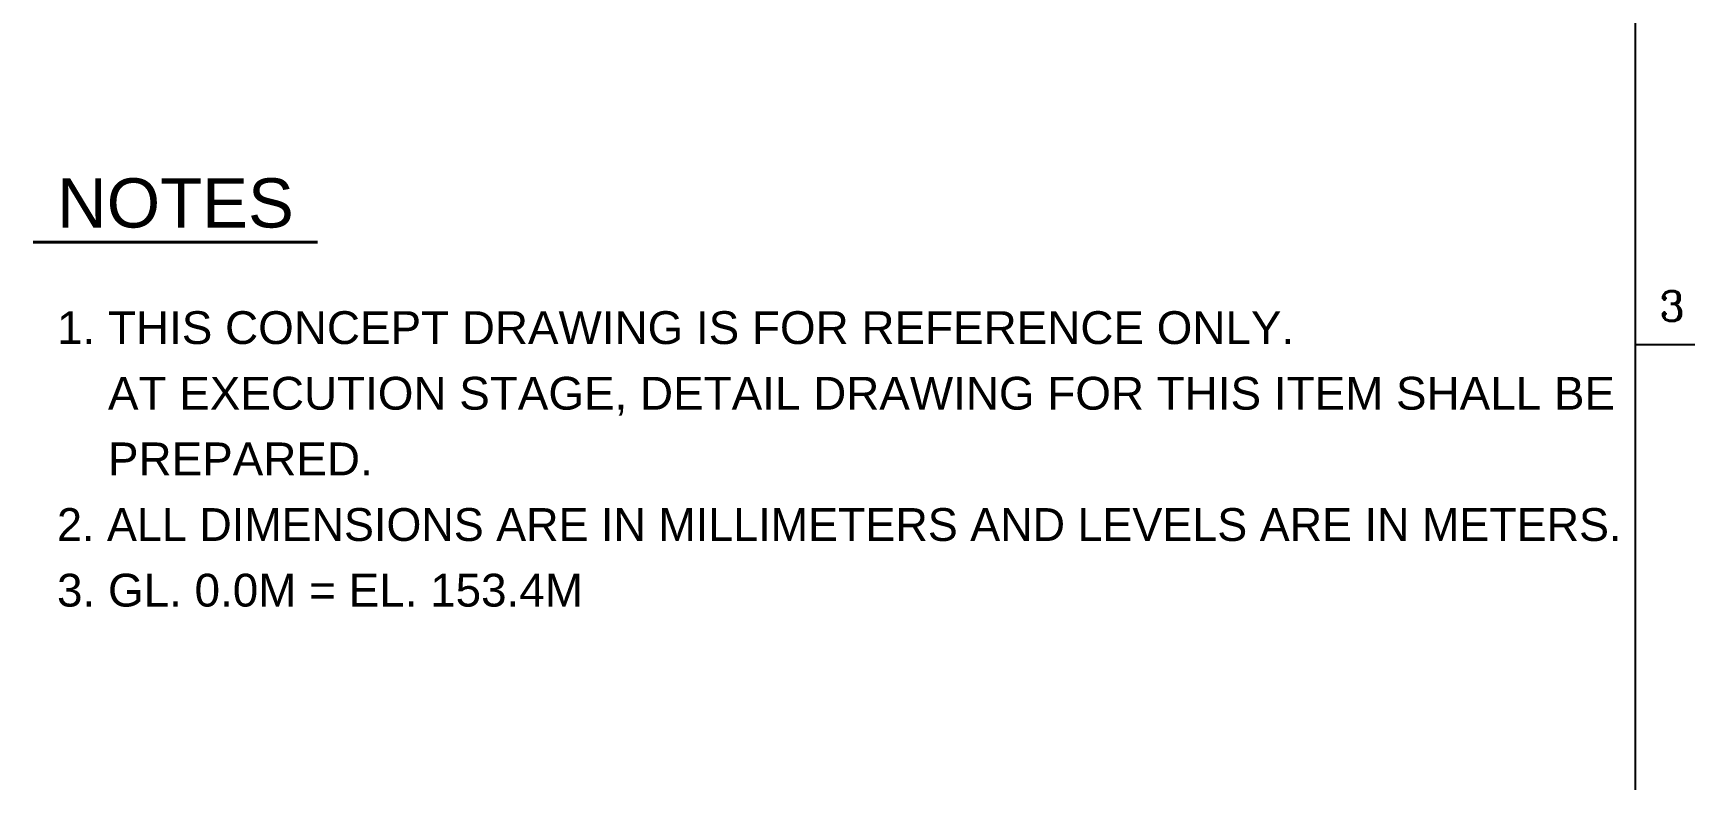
# Model space of a CAD drawing. Header units: millimetres. Extents: x 66027 to 360317, y -114806 to -64032.
# Drawn here: x 124150 to 136307, y -79952 to -74493 of the extents above; entities that cross this region are included whole.
import ezdxf
from ezdxf.enums import TextEntityAlignment as Align

# ---------------------------------------------------------------- set-up
doc = ezdxf.new("R2010")
doc.units = ezdxf.units.MM
doc.header["$LTSCALE"] = 140
for name, color, linetype in [('1', 7, 'Continuous'), ('C_BLOCK', 7, 'Continuous'), ('C_TEXT_01', 2, 'Continuous'), ('TAN-TIT', 30, 'Continuous')]:
    doc.layers.add(name, color=color, linetype=linetype)
doc.styles.add('Arial', font='arial.ttf')
doc.styles.add('COM', font='COMPLEX', dxfattribs={"height": 5})

# ---------------------------------------------------------------- blocks, each defined once
blk = doc.blocks.new('BORDER')
at = {"layer": 'TAN-TIT'}
for p, q in [((232823, 3520), (232823, 164680)), ((232823, 125744), (234266, 125744))]:
    blk.add_line(p, q, dxfattribs=at)
at = {"layer": 'TAN-TIT', "style": 'COM'}
blk.add_text('3', height=721, dxfattribs=at).set_placement((233400, 126321))

msp = doc.modelspace()

# ---------------------------------------------------------------- linework, layer by layer
at = {"layer": 'C_BLOCK', "color": 1, "linetype": 'Continuous', "lineweight": 40}
msp.add_line((124149.6, -76021.5), (126230.6, -76021.5), dxfattribs=at)

# ---------------------------------------------------------------- block references
at = {"layer": '1', "xscale": 0.3, "yscale": 0.3, "zscale": 0.3}
msp.add_blockref('BORDER', (66027.4, -114492.2), dxfattribs=at)

# ---------------------------------------------------------------- texts
at = {"layer": 'C_BLOCK', "color": 3, "ltscale": 10, "style": 'Arial'}
msp.add_text('NOTES', height=360, dxfattribs=at).set_placement((125190.1, -76021.5), align=Align.BOTTOM_CENTER)
at = {"layer": 'C_TEXT_01', "style": 'Arial'}
for s, p in [('1. THIS CONCEPT DRAWING IS FOR REFERENCE ONLY.', (124323.8, -76645.5)), ('    AT EXECUTION STAGE, DETAIL DRAWING FOR THIS ITEM SHALL BE', (124323.8, -77125.5)), ('    PREPARED.', (124323.8, -77605.5)), ('3. GL. 0.0M = EL. 153.4M', (124323.8, -78565.5))]:
    msp.add_text(s, height=240, dxfattribs=at).set_placement(p, align=Align.MIDDLE_LEFT)
at = {"layer": 'C_TEXT_01', "style": 'Arial', "width": 0.98}
msp.add_text('2. ALL DIMENSIONS ARE IN MILLIMETERS AND LEVELS ARE IN METERS.', height=240, dxfattribs=at).set_placement((124323.8, -78085.5), align=Align.MIDDLE_LEFT)

doc.saveas('drawing.dxf')
